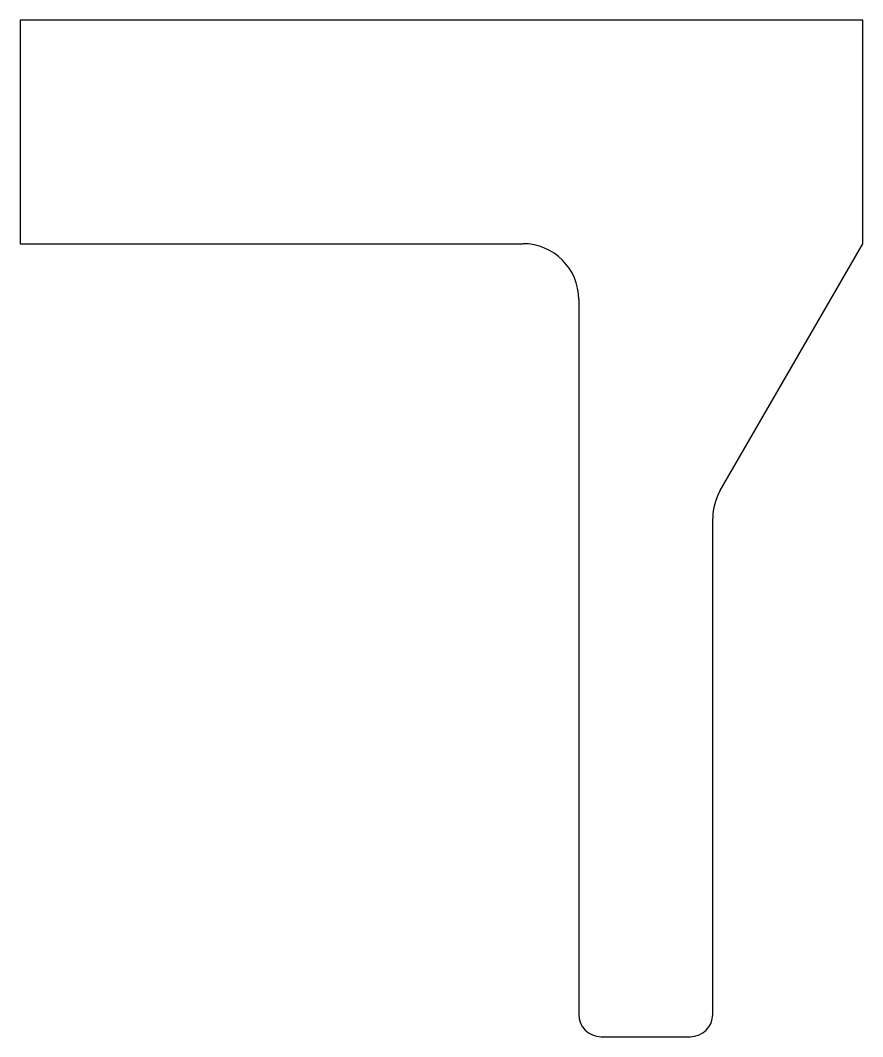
# Model space of a CAD drawing. Header units: millimetres. Extents: x 540 to 917, y 1058 to 1513.
import ezdxf

# ---------------------------------------------------------------- set-up
doc = ezdxf.new("R2010")
doc.units = ezdxf.units.MM

msp = doc.modelspace()

# ---------------------------------------------------------------- linework, layer by layer
at = {"color": 7, "linetype": 'Continuous', "lineweight": 25}
for p, q in [((917.25, 1512.76), (540.14, 1512.76)), ((540.14, 1512.76), (540.14, 1412.76)), ((917.25, 1412.76), (917.25, 1512.76)), ((540.14, 1412.76), (765.14, 1412.76)), ((853.49, 1302.33), (917.25, 1412.76)), ((790.14, 1387.76), (790.14, 1067.76)), ((850.14, 1067.76), (850.14, 1289.83)), ((800.14, 1057.76), (840.14, 1057.76))]:
    msp.add_line(p, q, dxfattribs=at)
for centre, radius, start, end in [((765.14, 1387.76), 25, 0, 90), ((875.14, 1289.83), 25, 150, 180), ((800.14, 1067.76), 10, 180, 270), ((840.14, 1067.76), 10, 270, 0)]:
    msp.add_arc(centre, radius, start, end, dxfattribs=at)

doc.saveas('drawing.dxf')
